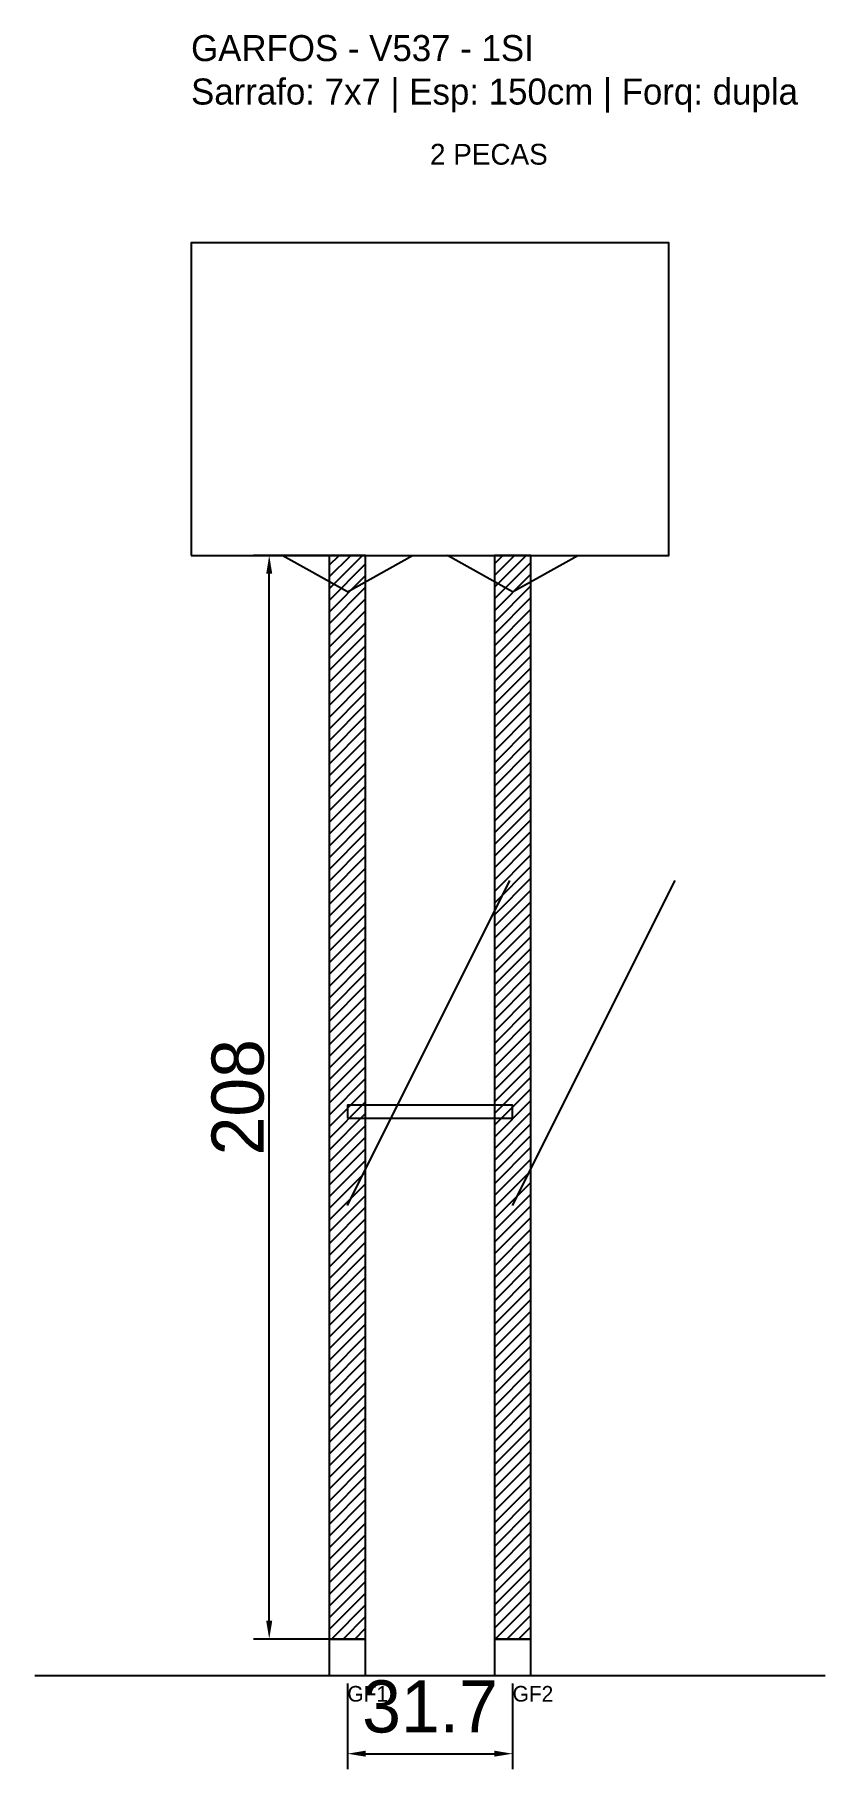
# Model space of a CAD drawing. Header units: metres. Extents: x -30 to 122, y -25 to 308.
import ezdxf

# ---------------------------------------------------------------- set-up
doc = ezdxf.new("R2010")
doc.units = ezdxf.units.M
for name, color, linetype in [('BARRA_ANCORAGEM', 1, 'Continuous'), ('COTA', 241, 'Continuous'), ('GARFOS OK', 3, 'Continuous'), ('NOME DA VIGA', 6, 'Continuous'), ('SARR_7x7', 40, 'Continuous'), ('TIRAS REESCORAMENTO', 252, 'Continuous'), ('VIGAS', 3, 'Continuous')]:
    doc.layers.add(name, color=color, linetype=linetype)
doc.dimstyles.new('EZ DXF', dxfattribs={"dimtxt": 10, "dimasz": 3.5, "dimexe": 3, "dimexo": 1.5, "dimgap": 1, "dimtad": 1, "dimdec": 1, "dimdsep": 46, "dimcen": 2.5, "dimazin": 3, "dimtfac": 1, "dimtmove": 0, "dimatfit": 3})

msp = doc.modelspace()

# ---------------------------------------------------------------- hatches: boundary and pattern name
at = {"layer": 'COTA'}
h = msp.add_hatch(dxfattribs=at)
h.set_pattern_fill('ANSI31', scale=0.5)
h.paths.add_polyline_path([(26.5, 0), (33.5, 0), (33.5, 208), (26.5, 208)])
h = msp.add_hatch(dxfattribs=at)
h.set_pattern_fill('ANSI31', scale=0.5)
h.paths.add_polyline_path([(58.2, 0), (65.2, 0), (65.2, 208), (58.2, 208)])

# ---------------------------------------------------------------- linework, layer by layer
at = {"layer": 'BARRA_ANCORAGEM'}
for p, q in [((30, 83.2), (61.2, 145.6)), ((61.7, 83.2), (92.9, 145.6))]:
    msp.add_line(p, q, dxfattribs=at)
at = {"layer": 'GARFOS OK'}
for p, q in [((30, 201), (17.5, 208)), ((17.5, 208), (42.5, 208)), ((30, 201), (42.5, 208)), ((61.7, 201), (49.2, 208)), ((49.2, 208), (74.2, 208)), ((61.7, 201), (74.2, 208))]:
    msp.add_line(p, q, dxfattribs=at)
at = {"layer": 'GARFOS OK', "linetype": 'CONTINUOUS'}
msp.add_line((-30, -7), (121.7, -7), dxfattribs=at)
at = {"layer": 'GARFOS OK'}
for points in [[(26.5, 0), (33.5, 0), (33.5, 208), (26.5, 208), (26.5, 0)], [(58.2, 0), (65.2, 0), (65.2, 208), (58.2, 208), (58.2, 0)]]:
    msp.add_lwpolyline(points, dxfattribs=at)
at = {"layer": 'SARR_7x7'}
for points in [[(26.5, -7), (33.5, -7), (33.5, 0), (26.5, 0), (26.5, -7)], [(58.2, -7), (65.2, -7), (65.2, 0), (58.2, 0), (58.2, -7)]]:
    msp.add_lwpolyline(points, dxfattribs=at)
at = {"layer": 'TIRAS REESCORAMENTO'}
msp.add_lwpolyline([(30, 100), (61.7, 100), (61.7, 102.5), (30, 102.5), (30, 100)], dxfattribs=at)
at = {"layer": 'VIGAS'}
msp.add_lwpolyline([(0, 208), (91.7, 208), (91.7, 268), (0, 268), (0, 208)], dxfattribs=at)

# ---------------------------------------------------------------- texts
at = {"layer": 'NOME DA VIGA'}
for s, height, p in [('2 PECAS', 4, (45.85, 283)), ('GF1', 3, (30, -12)), ('GF2', 3, (61.7, -12))]:
    msp.add_text(s, height=height, dxfattribs=at).set_placement(p)
at = {"layer": 'NOME DA VIGA', "insert": (0, 293), "char_height": 5, "attachment_point": 7}
msp.add_mtext('GARFOS - V537 - 1SI\\PSarrafo: 7x7 | Esp: 150cm | Forq: dupla', dxfattribs=at)

# ---------------------------------------------------------------- dimensions: what is measured, and where the dimension line sits
at = {"layer": 'COTA'}
msp.add_linear_dim(base=(15, 0), p1=(30, 0), p2=(30, 208), angle=90, dimstyle='EZ DXF', dxfattribs=at).render()
msp.add_linear_dim(base=(30, -22), p1=(30, -7), p2=(61.7, -7), dimstyle='EZ DXF', dxfattribs=at).render()

doc.saveas('drawing.dxf')
